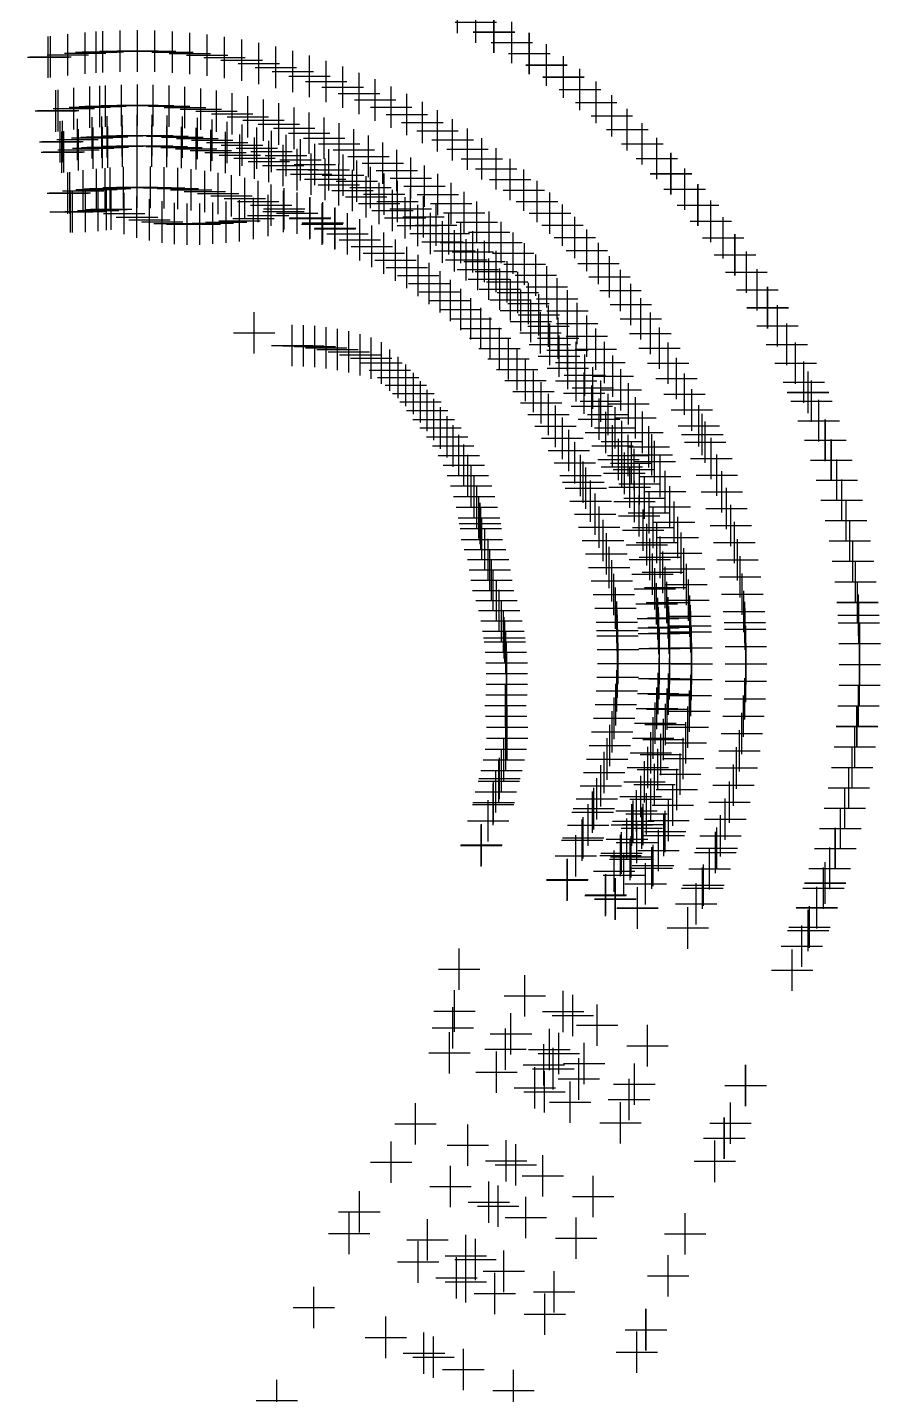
# Model space of a CAD drawing. Header units: metres. Extents: x 107442 to 107761, y 6433710 to 6434563.
# Drawn here: x 107566.4 to 107607.6, y 6434104.7 to 6434170.7 of the extents above; entities that cross this region are included whole.
import ezdxf

# ---------------------------------------------------------------- set-up
doc = ezdxf.new("R2010")
doc.units = ezdxf.units.M
doc.header["$PDMODE"] = 2
doc.header["$PDSIZE"] = 1

msp = doc.modelspace()

# ---------------------------------------------------------------- linework, layer by layer
for p in [(107587.174, 6434171.446, 96.159), (107587.175, 6434171.449, 96.749), (107587.175, 6434171.449, 96.749), (107587.175, 6434171.448, 96.749), (107587.176, 6434171.45, 96.75), (107588.063, 6434170.989, 96.181), (107588.064, 6434170.991, 96.771), (107588.065, 6434170.993, 96.771), (107588.065, 6434170.992, 96.771), (107588.065, 6434170.992, 96.771), (107588.939, 6434170.506, 96.203), (107588.94, 6434170.509, 96.793), (107588.941, 6434170.511, 96.793), (107588.941, 6434170.51, 96.792), (107588.941, 6434170.51, 96.792), (107589.801, 6434169.999, 96.224), (107589.802, 6434170.002, 96.814), (107589.803, 6434170.003, 96.814), (107589.803, 6434170.002, 96.814), (107589.803, 6434170.002, 96.814), (107567.393, 6434169.288, 96.154), (107567.518, 6434169.306, 96.157), (107568.354, 6434169.411, 96.179), (107569.193, 6434169.492, 96.201), (107569.721, 6434169.531, 96.214), (107570.034, 6434169.55, 96.222), (107570.876, 6434169.583, 96.244), (107571.719, 6434169.592, 96.266), (107572.561, 6434169.577, 96.287), (107573.403, 6434169.538, 96.309), (107574.244, 6434169.475, 96.331), (107575.082, 6434169.388, 96.352), (107575.918, 6434169.277, 96.374), (107590.648, 6434169.467, 96.246), (107590.649, 6434169.47, 96.836), (107590.65, 6434169.472, 96.836), (107590.65, 6434169.471, 96.836), (107590.65, 6434169.471, 96.836), (107576.75, 6434169.143, 96.396), (107577.577, 6434168.984, 96.417), (107578.4, 6434168.802, 96.439), (107579.218, 6434168.597, 96.46), (107591.479, 6434168.912, 96.268), (107591.481, 6434168.915, 96.857), (107591.481, 6434168.915, 96.857), (107591.481, 6434168.914, 96.858), (107591.482, 6434168.916, 96.858), (107580.029, 6434168.368, 96.482), (107580.833, 6434168.116, 96.504), (107592.294, 6434168.333, 96.289), (107592.296, 6434168.335, 96.879), (107592.297, 6434168.337, 96.879), (107592.297, 6434168.336, 96.879), (107592.297, 6434168.336, 96.879), (107581.63, 6434167.842, 96.525), (107582.419, 6434167.544, 96.547), (107593.092, 6434167.73, 96.311), (107593.094, 6434167.733, 96.901), (107593.095, 6434167.734, 96.901), (107593.095, 6434167.734, 96.901), (107593.096, 6434167.734, 96.901), (107567.769, 6434166.693, 95.498), (107567.882, 6434166.709, 95.501), (107568.644, 6434166.805, 95.523), (107569.408, 6434166.879, 95.545), (107569.889, 6434166.914, 95.559), (107570.175, 6434166.931, 95.567), (107570.942, 6434166.962, 95.589), (107571.71, 6434166.97, 95.61), (107572.478, 6434166.956, 95.632), (107573.245, 6434166.921, 95.653), (107574.01, 6434166.863, 95.675), (107574.774, 6434166.784, 95.697), (107575.535, 6434166.683, 95.718), (107583.199, 6434167.224, 96.569), (107583.969, 6434166.883, 96.59), (107593.873, 6434167.106, 96.333), (107593.875, 6434167.108, 96.922), (107593.876, 6434167.11, 96.923), (107593.876, 6434167.109, 96.922), (107593.876, 6434167.109, 96.922), (107576.294, 6434166.56, 95.74), (107577.048, 6434166.416, 95.762), (107577.798, 6434166.25, 95.783), (107578.542, 6434166.063, 95.805), (107584.729, 6434166.519, 96.612), (107585.479, 6434166.133, 96.634), (107594.636, 6434166.459, 96.354), (107594.638, 6434166.461, 96.944), (107594.639, 6434166.463, 96.944), (107594.639, 6434166.462, 96.944), (107594.639, 6434166.462, 96.944), (107568.81, 6434165.313, 95.148), (107568.81, 6434165.313, 95.148), (107569.531, 6434165.391, 95.172), (107569.531, 6434165.391, 95.172), (107569.985, 6434165.43, 95.187), (107569.985, 6434165.43, 95.187), (107570.254, 6434165.45, 95.196), (107570.254, 6434165.45, 95.196), (107570.979, 6434165.488, 95.22), (107570.979, 6434165.488, 95.22), (107571.705, 6434165.505, 95.244), (107571.705, 6434165.505, 95.244), (107572.431, 6434165.502, 95.268), (107572.431, 6434165.502, 95.268), (107573.157, 6434165.478, 95.292), (107573.157, 6434165.478, 95.292), (107573.883, 6434165.433, 95.316), (107573.883, 6434165.433, 95.316), (107574.607, 6434165.367, 95.34), (107574.607, 6434165.367, 95.34), (107575.329, 6434165.281, 95.364), (107575.329, 6434165.281, 95.364), (107579.281, 6434165.855, 95.827), (107580.014, 6434165.625, 95.848), (107580.74, 6434165.375, 95.87), (107586.217, 6434165.727, 96.655), (107586.943, 6434165.299, 96.677), (107595.38, 6434165.791, 96.376), (107595.382, 6434165.794, 96.965), (107595.382, 6434165.794, 96.965), (107595.382, 6434165.793, 96.966), (107595.383, 6434165.794, 96.966), (107567.985, 6434165.198, 95.12), (107567.985, 6434165.198, 95.12), (107568.057, 6434164.704, 95.12), (107568.057, 6434164.704, 95.12), (107568.092, 6434165.215, 95.124), (107568.092, 6434165.215, 95.124), (107568.162, 6434164.72, 95.124), (107568.162, 6434164.72, 95.124), (107568.866, 6434164.816, 95.148), (107568.866, 6434164.816, 95.148), (107569.572, 6434164.893, 95.172), (107569.572, 6434164.893, 95.172), (107570.017, 6434164.932, 95.187), (107570.017, 6434164.932, 95.187), (107570.281, 6434164.951, 95.196), (107570.281, 6434164.951, 95.196), (107570.992, 6434164.988, 95.22), (107570.992, 6434164.988, 95.22), (107571.703, 6434165.005, 95.244), (107571.703, 6434165.005, 95.244), (107572.415, 6434165.002, 95.268), (107572.415, 6434165.002, 95.268), (107573.127, 6434164.979, 95.292), (107573.127, 6434164.979, 95.292), (107573.838, 6434164.935, 95.316), (107573.838, 6434164.935, 95.316), (107574.548, 6434164.871, 95.34), (107574.548, 6434164.871, 95.34), (107575.256, 6434164.786, 95.364), (107575.256, 6434164.786, 95.364), (107575.962, 6434164.682, 95.388), (107575.962, 6434164.682, 95.388), (107576.049, 6434165.174, 95.388), (107576.049, 6434165.174, 95.388), (107576.765, 6434165.046, 95.412), (107576.765, 6434165.046, 95.412), (107577.478, 6434164.898, 95.436), (107577.478, 6434164.898, 95.436), (107578.187, 6434164.73, 95.46), (107578.187, 6434164.73, 95.46), (107581.459, 6434165.104, 95.891), (107582.169, 6434164.813, 95.913), (107587.657, 6434164.851, 96.699), (107596.104, 6434165.101, 96.397), (107596.106, 6434165.103, 96.987), (107596.107, 6434165.104, 96.987), (107596.107, 6434165.104, 96.987), (107596.108, 6434165.105, 96.988), (107576.664, 6434164.557, 95.412), (107576.664, 6434164.557, 95.412), (107577.363, 6434164.412, 95.436), (107577.363, 6434164.412, 95.436), (107578.058, 6434164.247, 95.46), (107578.058, 6434164.247, 95.46), (107578.748, 6434164.062, 95.484), (107578.748, 6434164.062, 95.484), (107578.891, 6434164.541, 95.484), (107578.891, 6434164.541, 95.484), (107579.589, 6434164.333, 95.508), (107579.589, 6434164.333, 95.508), (107580.282, 6434164.104, 95.532), (107580.282, 6434164.104, 95.532), (107582.871, 6434164.501, 95.935), (107583.564, 6434164.17, 95.956), (107588.358, 6434164.383, 96.72), (107596.809, 6434164.392, 96.419), (107596.811, 6434164.394, 97.009), (107596.812, 6434164.395, 97.009), (107596.812, 6434164.394, 97.009), (107596.812, 6434164.394, 97.009), (107579.433, 6434163.858, 95.508), (107579.433, 6434163.858, 95.508), (107580.112, 6434163.633, 95.532), (107580.112, 6434163.633, 95.532), (107580.784, 6434163.39, 95.556), (107580.784, 6434163.39, 95.556), (107580.967, 6434163.855, 95.556), (107580.967, 6434163.855, 95.556), (107581.646, 6434163.587, 95.58), (107581.646, 6434163.587, 95.58), (107582.317, 6434163.3, 95.604), (107582.317, 6434163.3, 95.604), (107584.247, 6434163.819, 95.978), (107584.919, 6434163.448, 96), (107589.045, 6434163.895, 96.742), (107589.718, 6434163.387, 96.763), (107597.493, 6434163.662, 96.441), (107597.495, 6434163.665, 97.03), (107597.495, 6434163.665, 97.03), (107597.495, 6434163.664, 97.031), (107597.496, 6434163.665, 97.031), (107568.343, 6434162.724, 95.62), (107568.343, 6434162.724, 95.62), (107568.44, 6434162.739, 95.624), (107568.44, 6434162.739, 95.624), (107569.087, 6434162.828, 95.648), (107569.087, 6434162.828, 95.648), (107569.737, 6434162.9, 95.672), (107569.737, 6434162.9, 95.672), (107570.146, 6434162.936, 95.687), (107570.146, 6434162.936, 95.687), (107570.389, 6434162.954, 95.696), (107570.389, 6434162.954, 95.696), (107571.042, 6434162.989, 95.72), (107571.042, 6434162.989, 95.72), (107571.696, 6434163.005, 95.744), (107571.696, 6434163.005, 95.744), (107572.351, 6434163.003, 95.768), (107572.351, 6434163.003, 95.768), (107573.006, 6434162.982, 95.792), (107573.006, 6434162.982, 95.792), (107573.66, 6434162.943, 95.816), (107573.66, 6434162.943, 95.816), (107574.313, 6434162.885, 95.84), (107574.313, 6434162.885, 95.84), (107574.965, 6434162.808, 95.864), (107574.965, 6434162.808, 95.864), (107575.614, 6434162.712, 95.888), (107575.614, 6434162.712, 95.888), (107581.45, 6434163.127, 95.58), (107581.45, 6434163.127, 95.58), (107582.108, 6434162.846, 95.604), (107582.108, 6434162.846, 95.604), (107582.98, 6434162.993, 95.628), (107582.98, 6434162.993, 95.628), (107583.634, 6434162.668, 95.652), (107583.634, 6434162.668, 95.652), (107585.581, 6434163.059, 96.021), (107586.232, 6434162.651, 96.043), (107590.376, 6434162.861, 96.785), (107598.155, 6434162.913, 96.462), (107598.158, 6434162.916, 97.052), (107598.158, 6434162.916, 97.052), (107598.158, 6434162.915, 97.052), (107598.159, 6434162.917, 97.052), (107570.443, 6434161.944, 95.949), (107576.26, 6434162.598, 95.912), (107576.26, 6434162.598, 95.912), (107576.903, 6434162.465, 95.936), (107576.903, 6434162.465, 95.936), (107577.543, 6434162.314, 95.96), (107577.543, 6434162.314, 95.96), (107578.178, 6434162.145, 95.984), (107578.178, 6434162.145, 95.984), (107578.808, 6434161.958, 96.008), (107578.808, 6434161.958, 96.008), (107582.758, 6434162.545, 95.628), (107582.758, 6434162.545, 95.628), (107583.399, 6434162.226, 95.652), (107583.399, 6434162.226, 95.652), (107584.279, 6434162.323, 95.676), (107584.279, 6434162.323, 95.676), (107584.914, 6434161.961, 95.7), (107584.914, 6434161.961, 95.7), (107586.87, 6434162.224, 96.065), (107591.019, 6434162.316, 96.807), (107598.796, 6434162.146, 96.484), (107598.799, 6434162.148, 97.074), (107598.8, 6434162.149, 97.074), (107598.8, 6434162.148, 97.074), (107598.8, 6434162.148, 97.074), (107568.473, 6434161.826, 95.847), (107568.568, 6434161.826, 95.854), (107569.197, 6434161.842, 95.896), (107569.82, 6434161.887, 95.926), (107570.211, 6434161.93, 95.939), (107571.074, 6434161.733, 96.034), (107571.691, 6434161.568, 96.103), (107572.301, 6434161.431, 96.161), (107572.906, 6434161.328, 96.206), (107575.998, 6434161.325, 96.237), (107576.649, 6434161.389, 96.213), (107577.323, 6434161.491, 96.173), (107578.027, 6434161.636, 96.117), (107578.769, 6434161.838, 96.039), (107579.433, 6434161.752, 96.032), (107579.433, 6434161.752, 96.032), (107580.041, 6434161.499, 96.064), (107580.052, 6434161.529, 96.056), (107580.052, 6434161.529, 96.056), (107580.665, 6434161.288, 96.08), (107580.665, 6434161.288, 96.08), (107584.031, 6434161.889, 95.676), (107584.031, 6434161.889, 95.676), (107584.654, 6434161.533, 95.7), (107584.654, 6434161.533, 95.7), (107585.538, 6434161.58, 95.724), (107585.538, 6434161.58, 95.724), (107587.496, 6434161.779, 96.086), (107588.109, 6434161.317, 96.108), (107591.646, 6434161.752, 96.828), (107599.415, 6434161.361, 96.506), (107599.418, 6434161.362, 97.096), (107599.419, 6434161.364, 97.096), (107599.419, 6434161.363, 97.095), (107599.419, 6434161.363, 97.095), (107573.51, 6434161.259, 96.239), (107574.117, 6434161.225, 96.258), (107574.732, 6434161.228, 96.263), (107575.359, 6434161.269, 96.254), (107580.639, 6434161.227, 96.097), (107581.253, 6434160.992, 96.114), (107581.271, 6434161.029, 96.104), (107581.271, 6434161.029, 96.104), (107581.869, 6434160.754, 96.128), (107581.869, 6434160.754, 96.128), (107585.266, 6434161.16, 95.724), (107585.266, 6434161.16, 95.724), (107585.868, 6434160.769, 95.748), (107585.868, 6434160.769, 95.748), (107586.151, 6434161.181, 95.748), (107586.151, 6434161.181, 95.748), (107586.754, 6434160.765, 95.772), (107586.754, 6434160.765, 95.772), (107588.709, 6434160.837, 96.129), (107592.256, 6434161.171, 96.85), (107582.459, 6434160.461, 96.152), (107582.459, 6434160.461, 96.152), (107583.042, 6434160.151, 96.176), (107583.042, 6434160.151, 96.176), (107586.458, 6434160.362, 95.772), (107586.458, 6434160.362, 95.772), (107587.344, 6434160.332, 95.796), (107587.344, 6434160.332, 95.796), (107589.294, 6434160.34, 96.151), (107592.85, 6434160.573, 96.872), (107600.012, 6434160.558, 96.527), (107600.014, 6434160.559, 97.117), (107600.015, 6434160.56, 97.117), (107600.015, 6434160.56, 97.117), (107600.016, 6434160.561, 97.117), (107583.615, 6434159.824, 96.2), (107583.615, 6434159.824, 96.2), (107584.179, 6434159.482, 96.224), (107584.179, 6434159.482, 96.224), (107587.037, 6434159.937, 95.796), (107587.037, 6434159.937, 95.796), (107587.604, 6434159.496, 95.82), (107587.604, 6434159.496, 95.82), (107587.922, 6434159.881, 95.82), (107587.922, 6434159.881, 95.82), (107588.486, 6434159.415, 95.844), (107588.486, 6434159.415, 95.844), (107589.866, 6434159.827, 96.173), (107593.427, 6434159.958, 96.893), (107593.985, 6434159.327, 96.915), (107600.585, 6434159.738, 96.549), (107600.587, 6434159.74, 97.139), (107600.588, 6434159.741, 97.139), (107600.588, 6434159.741, 97.139), (107600.589, 6434159.741, 97.139), (107584.733, 6434159.123, 96.248), (107584.733, 6434159.123, 96.248), (107585.277, 6434158.748, 96.272), (107585.277, 6434158.748, 96.272), (107588.158, 6434159.038, 95.844), (107588.158, 6434159.038, 95.844), (107589.038, 6434158.932, 95.868), (107589.038, 6434158.932, 95.868), (107590.422, 6434159.298, 96.194), (107590.963, 6434158.753, 96.216), (107594.526, 6434158.68, 96.937), (107601.134, 6434158.903, 96.571), (107601.137, 6434158.905, 97.16), (107601.137, 6434158.905, 97.16), (107601.137, 6434158.904, 97.16), (107601.138, 6434158.905, 97.161), (107585.81, 6434158.357, 96.296), (107585.81, 6434158.357, 96.296), (107588.699, 6434158.565, 95.868), (107588.699, 6434158.565, 95.868), (107589.226, 6434158.076, 95.892), (107589.226, 6434158.076, 95.892), (107589.576, 6434158.433, 95.892), (107589.576, 6434158.433, 95.892), (107591.488, 6434158.192, 96.238), (107595.047, 6434158.018, 96.958), (107601.659, 6434158.052, 96.592), (107601.662, 6434158.053, 97.182), (107601.663, 6434158.054, 97.182), (107601.663, 6434158.054, 97.182), (107601.664, 6434158.054, 97.182), (107586.332, 6434157.952, 96.32), (107586.332, 6434157.952, 96.32), (107586.842, 6434157.531, 96.344), (107586.842, 6434157.531, 96.344), (107589.739, 6434157.572, 95.916), (107589.739, 6434157.572, 95.916), (107590.099, 6434157.919, 95.916), (107590.099, 6434157.919, 95.916), (107590.608, 6434157.391, 95.94), (107590.608, 6434157.391, 95.94), (107591.997, 6434157.617, 96.259), (107595.55, 6434157.342, 96.98), (107587.341, 6434157.096, 96.368), (107587.341, 6434157.096, 96.368), (107590.238, 6434157.054, 95.94), (107590.238, 6434157.054, 95.94), (107591.101, 6434156.847, 95.964), (107591.101, 6434156.847, 95.964), (107592.489, 6434157.028, 96.281), (107602.16, 6434157.186, 96.614), (107602.163, 6434157.188, 97.204), (107602.164, 6434157.188, 97.203), (107602.164, 6434157.188, 97.203), (107602.165, 6434157.189, 97.204), (107587.827, 6434156.647, 96.392), (107587.827, 6434156.647, 96.392), (107588.3, 6434156.184, 96.416), (107588.3, 6434156.184, 96.416), (107590.722, 6434156.521, 95.964), (107590.722, 6434156.521, 95.964), (107591.579, 6434156.29, 95.988), (107591.579, 6434156.29, 95.988), (107592.965, 6434156.425, 96.303), (107596.033, 6434156.651, 97.001), (107602.636, 6434156.307, 96.635), (107602.639, 6434156.308, 97.225), (107602.64, 6434156.309, 97.225), (107602.64, 6434156.309, 97.226), (107602.64, 6434156.309, 97.225), (107577.35, 6434155.978, 97.567), (107579.193, 6434155.361, 97.633), (107579.738, 6434155.348, 97.6), (107588.76, 6434155.707, 96.44), (107588.76, 6434155.707, 96.44), (107591.191, 6434155.975, 95.988), (107591.191, 6434155.975, 95.988), (107591.644, 6434155.415, 96.012), (107591.644, 6434155.415, 96.012), (107592.042, 6434155.719, 96.012), (107592.042, 6434155.719, 96.012), (107593.423, 6434155.808, 96.324), (107596.496, 6434155.947, 97.023), (107603.087, 6434155.414, 96.657), (107603.089, 6434155.415, 97.247), (107603.09, 6434155.416, 97.247), (107603.09, 6434155.416, 97.247), (107603.091, 6434155.416, 97.247), (107580.285, 6434155.31, 97.569), (107580.833, 6434155.248, 97.539), (107581.38, 6434155.161, 97.511), (107581.925, 6434155.049, 97.485), (107582.468, 6434154.911, 97.461), (107583.005, 6434154.748, 97.439), (107589.206, 6434155.217, 96.464), (107589.206, 6434155.217, 96.464), (107589.638, 6434154.714, 96.488), (107589.638, 6434154.714, 96.488), (107592.082, 6434154.842, 96.036), (107592.082, 6434154.842, 96.036), (107592.487, 6434155.134, 96.036), (107592.487, 6434155.134, 96.036), (107593.863, 6434155.179, 96.346), (107596.939, 6434155.23, 97.045), (107583.501, 6434154.515, 97.433), (107583.908, 6434154.17, 97.459), (107590.056, 6434154.199, 96.512), (107590.056, 6434154.199, 96.512), (107592.502, 6434154.257, 96.06), (107592.502, 6434154.257, 96.06), (107592.916, 6434154.537, 96.06), (107592.916, 6434154.537, 96.06), (107594.285, 6434154.538, 96.368), (107597.361, 6434154.5, 97.066), (107603.511, 6434154.509, 96.679), (107603.514, 6434154.51, 97.269), (107603.515, 6434154.511, 97.268), (107603.515, 6434154.511, 97.268), (107603.516, 6434154.511, 97.269), (107584.304, 6434153.812, 97.486), (107584.683, 6434153.436, 97.516), (107590.459, 6434153.672, 96.536), (107590.459, 6434153.672, 96.536), (107592.907, 6434153.659, 96.084), (107592.907, 6434153.659, 96.084), (107593.328, 6434153.928, 96.084), (107593.328, 6434153.928, 96.084), (107594.688, 6434153.884, 96.389), (107597.762, 6434153.759, 97.088), (107603.91, 6434153.592, 96.7), (107603.913, 6434153.593, 97.29), (107603.914, 6434153.594, 97.29), (107603.914, 6434153.594, 97.29), (107603.915, 6434153.594, 97.29), (107585.044, 6434153.043, 97.547), (107590.847, 6434153.134, 96.56), (107590.847, 6434153.134, 96.56), (107593.294, 6434153.05, 96.108), (107593.294, 6434153.05, 96.108), (107593.723, 6434153.307, 96.108), (107593.723, 6434153.307, 96.108), (107595.073, 6434153.219, 96.411), (107598.142, 6434153.006, 97.11), (107604.114, 6434153.095, 96.712), (107604.116, 6434153.096, 97.302), (107604.117, 6434153.096, 97.302), (107604.117, 6434153.096, 97.302), (107604.118, 6434153.097, 97.302), (107585.387, 6434152.635, 97.58), (107585.713, 6434152.213, 97.616), (107591.22, 6434152.584, 96.584), (107591.22, 6434152.584, 96.584), (107593.663, 6434152.431, 96.132), (107593.663, 6434152.431, 96.132), (107594.099, 6434152.675, 96.132), (107594.099, 6434152.675, 96.132), (107594.458, 6434152.032, 96.156), (107594.458, 6434152.032, 96.156), (107595.438, 6434152.544, 96.432), (107598.5, 6434152.243, 97.131), (107604.283, 6434152.664, 96.722), (107604.286, 6434152.665, 97.312), (107604.286, 6434152.665, 97.312), (107604.286, 6434152.665, 97.312), (107604.287, 6434152.666, 97.312), (107586.026, 6434151.784, 97.651), (107586.362, 6434151.373, 97.675), (107591.577, 6434152.024, 96.608), (107591.577, 6434152.024, 96.608), (107591.918, 6434151.454, 96.632), (107591.918, 6434151.454, 96.632), (107594.015, 6434151.8, 96.156), (107594.015, 6434151.8, 96.156), (107594.798, 6434151.379, 96.18), (107594.798, 6434151.379, 96.18), (107595.784, 6434151.859, 96.454), (107598.836, 6434151.471, 97.153), (107604.629, 6434151.726, 96.744), (107604.631, 6434151.727, 97.334), (107604.632, 6434151.727, 97.334), (107604.632, 6434151.727, 97.334), (107604.633, 6434151.727, 97.334), (107586.676, 6434150.946, 97.702), (107592.243, 6434150.874, 96.656), (107592.243, 6434150.874, 96.656), (107594.349, 6434151.16, 96.18), (107594.349, 6434151.16, 96.18), (107595.12, 6434150.716, 96.204), (107595.12, 6434150.716, 96.204), (107596.11, 6434151.163, 96.476), (107599.007, 6434151.052, 97.165), (107604.947, 6434150.778, 96.766), (107604.95, 6434150.779, 97.356), (107604.951, 6434150.779, 97.356), (107604.951, 6434150.779, 97.356), (107604.952, 6434150.779, 97.356), (107586.969, 6434150.504, 97.732), (107592.551, 6434150.284, 96.68), (107592.551, 6434150.284, 96.68), (107594.664, 6434150.51, 96.204), (107594.664, 6434150.51, 96.204), (107596.417, 6434150.459, 96.497), (107596.573, 6434150.078, 96.509), (107599.15, 6434150.688, 97.175), (107587.24, 6434150.048, 97.764), (107587.489, 6434149.58, 97.799), (107592.842, 6434149.686, 96.704), (107592.842, 6434149.686, 96.704), (107594.961, 6434149.851, 96.228), (107594.961, 6434149.851, 96.228), (107595.113, 6434149.493, 96.241), (107595.113, 6434149.493, 96.241), (107595.422, 6434150.044, 96.228), (107595.422, 6434150.044, 96.228), (107595.577, 6434149.679, 96.241), (107595.577, 6434149.679, 96.241), (107596.703, 6434149.747, 96.519), (107599.441, 6434149.898, 97.197), (107605.239, 6434149.821, 96.789), (107605.242, 6434149.822, 97.379), (107605.243, 6434149.823, 97.379), (107605.243, 6434149.823, 97.379), (107605.244, 6434149.823, 97.379), (107587.675, 6434149.079, 97.848), (107593.116, 6434149.079, 96.728), (107593.116, 6434149.079, 96.728), (107593.256, 6434148.75, 96.741), (107593.256, 6434148.75, 96.741), (107595.239, 6434149.183, 96.252), (107595.239, 6434149.183, 96.252), (107595.706, 6434149.363, 96.252), (107595.706, 6434149.363, 96.252), (107596.968, 6434149.026, 96.541), (107599.71, 6434149.099, 97.219), (107605.503, 6434148.857, 96.812), (107605.506, 6434148.858, 97.402), (107605.507, 6434148.858, 97.402), (107605.507, 6434148.858, 97.402), (107605.508, 6434148.858, 97.402), (107587.839, 6434148.572, 97.898), (107593.373, 6434148.465, 96.752), (107593.373, 6434148.465, 96.752), (107595.497, 6434148.508, 96.276), (107595.497, 6434148.508, 96.276), (107595.968, 6434148.674, 96.276), (107595.968, 6434148.674, 96.276), (107597.213, 6434148.298, 96.563), (107599.956, 6434148.293, 97.241), (107587.984, 6434148.061, 97.95), (107588.109, 6434147.547, 98.002), (107593.611, 6434147.843, 96.776), (107593.611, 6434147.843, 96.776), (107595.734, 6434147.824, 96.3), (107595.734, 6434147.824, 96.3), (107596.21, 6434147.977, 96.3), (107596.21, 6434147.977, 96.3), (107597.437, 6434147.564, 96.586), (107600.179, 6434147.48, 97.264), (107605.74, 6434147.885, 96.835), (107605.743, 6434147.886, 97.425), (107605.744, 6434147.886, 97.425), (107605.744, 6434147.886, 97.425), (107605.745, 6434147.887, 97.425), (107588.216, 6434147.031, 98.056), (107588.265, 6434146.753, 98.085), (107593.83, 6434147.213, 96.8), (107593.83, 6434147.213, 96.8), (107595.95, 6434147.133, 96.324), (107595.95, 6434147.133, 96.324), (107596.431, 6434147.272, 96.324), (107596.431, 6434147.272, 96.324), (107597.64, 6434146.823, 96.609), (107605.949, 6434146.907, 96.859), (107605.951, 6434146.908, 97.449), (107605.952, 6434146.908, 97.448), (107605.952, 6434146.908, 97.448), (107605.953, 6434146.908, 97.449), (107588.303, 6434146.514, 98.11), (107594.029, 6434146.578, 96.824), (107594.029, 6434146.578, 96.824), (107596.146, 6434146.437, 96.348), (107596.146, 6434146.437, 96.348), (107596.63, 6434146.562, 96.348), (107596.63, 6434146.562, 96.348), (107600.378, 6434146.661, 97.288), (107588.355, 6434145.991, 98.169), (107588.505, 6434145.506, 98.198), (107594.209, 6434145.936, 96.848), (107594.209, 6434145.936, 96.848), (107596.32, 6434145.734, 96.372), (107596.32, 6434145.734, 96.372), (107596.807, 6434145.845, 96.372), (107596.807, 6434145.845, 96.372), (107597.821, 6434146.077, 96.632), (107600.554, 6434145.837, 97.311), (107606.129, 6434145.924, 96.883), (107606.132, 6434145.924, 97.473), (107606.133, 6434145.925, 97.472), (107606.133, 6434145.925, 97.472), (107606.134, 6434145.925, 97.473), (107588.654, 6434145.022, 98.223), (107594.37, 6434145.289, 96.872), (107594.37, 6434145.289, 96.872), (107596.472, 6434145.026, 96.396), (107596.472, 6434145.026, 96.396), (107596.962, 6434145.124, 96.396), (107596.962, 6434145.124, 96.396), (107597.982, 6434145.326, 96.656), (107600.706, 6434145.008, 97.335), (107606.282, 6434144.936, 96.907), (107606.285, 6434144.936, 97.497), (107606.286, 6434144.936, 97.497), (107606.286, 6434144.936, 97.497), (107606.287, 6434144.936, 97.497), (107588.739, 6434144.521, 98.261), (107594.51, 6434144.637, 96.896), (107594.51, 6434144.637, 96.896), (107596.603, 6434144.314, 96.42), (107596.603, 6434144.314, 96.42), (107597.096, 6434144.398, 96.42), (107597.096, 6434144.398, 96.42), (107598.121, 6434144.571, 96.68), (107600.835, 6434144.175, 97.36), (107588.823, 6434144.022, 98.295), (107588.904, 6434143.524, 98.325), (107594.631, 6434143.981, 96.92), (107594.631, 6434143.981, 96.92), (107596.712, 6434143.599, 96.444), (107596.712, 6434143.599, 96.444), (107597.207, 6434143.668, 96.444), (107597.207, 6434143.668, 96.444), (107598.238, 6434143.812, 96.704), (107606.406, 6434143.943, 96.932), (107606.409, 6434143.944, 97.522), (107606.41, 6434143.944, 97.521), (107606.41, 6434143.944, 97.521), (107606.411, 6434143.944, 97.522), (107589.056, 6434143.039, 98.333), (107594.732, 6434143.322, 96.944), (107594.732, 6434143.322, 96.944), (107596.8, 6434142.88, 96.468), (107596.8, 6434142.88, 96.468), (107597.297, 6434142.935, 96.468), (107597.297, 6434142.935, 96.468), (107598.333, 6434143.05, 96.729), (107600.939, 6434143.338, 97.384), (107606.502, 6434142.948, 96.957), (107606.505, 6434142.948, 97.547), (107606.506, 6434142.948, 97.546), (107606.506, 6434142.948, 97.546), (107606.507, 6434142.949, 97.547), (107589.189, 6434142.547, 98.343), (107594.812, 6434142.66, 96.968), (107594.812, 6434142.66, 96.968), (107596.865, 6434142.159, 96.492), (107596.865, 6434142.159, 96.492), (107597.364, 6434142.2, 96.492), (107597.364, 6434142.2, 96.492), (107598.407, 6434142.285, 96.754), (107601.02, 6434142.499, 97.409), (107606.547, 6434142.327, 96.972), (107606.55, 6434142.327, 97.562), (107606.551, 6434142.327, 97.562), (107606.551, 6434142.327, 97.562), (107606.552, 6434142.327, 97.562), (107589.301, 6434142.05, 98.354), (107589.393, 6434141.548, 98.366), (107594.872, 6434141.996, 96.992), (107594.872, 6434141.996, 96.992), (107594.899, 6434141.582, 97.007), (107594.899, 6434141.582, 97.007), (107596.895, 6434141.709, 96.507), (107596.895, 6434141.709, 96.507), (107597.394, 6434141.741, 96.507), (107597.394, 6434141.741, 96.507), (107597.408, 6434141.463, 96.516), (107597.408, 6434141.463, 96.516), (107598.441, 6434141.808, 96.769), (107598.458, 6434141.519, 96.779), (107601.058, 6434141.976, 97.425), (107601.077, 6434141.658, 97.434), (107606.569, 6434141.95, 96.982), (107606.572, 6434141.951, 97.572), (107606.573, 6434141.951, 97.572), (107606.573, 6434141.951, 97.572), (107606.574, 6434141.951, 97.572), (107589.44, 6434141.232, 98.374), (107589.465, 6434141.041, 98.38), (107594.912, 6434141.331, 97.016), (107594.912, 6434141.331, 97.016), (107596.909, 6434141.437, 96.516), (107596.909, 6434141.437, 96.516), (107601.11, 6434140.816, 97.46), (107606.608, 6434140.951, 97.007), (107606.611, 6434140.951, 97.597), (107606.612, 6434140.951, 97.597), (107606.612, 6434140.951, 97.597), (107606.613, 6434140.951, 97.597), (107589.518, 6434140.532, 98.394), (107594.932, 6434140.665, 97.04), (107594.932, 6434140.665, 97.04), (107596.932, 6434140.714, 96.54), (107596.932, 6434140.714, 96.54), (107597.431, 6434140.726, 96.54), (107597.431, 6434140.726, 96.54), (107598.488, 6434140.752, 96.804), (107589.552, 6434140.02, 98.41), (107589.567, 6434139.507, 98.426), (107594.934, 6434139.998, 97.064), (107594.934, 6434139.998, 97.064), (107596.934, 6434139.99, 96.564), (107596.934, 6434139.99, 96.564), (107597.434, 6434139.988, 96.564), (107597.434, 6434139.988, 96.564), (107598.496, 6434139.984, 96.83), (107601.118, 6434139.973, 97.485), (107606.618, 6434139.951, 97.033), (107606.621, 6434139.951, 97.623), (107606.622, 6434139.951, 97.622), (107606.622, 6434139.951, 97.622), (107606.623, 6434139.951, 97.623), (107589.563, 6434138.993, 98.444), (107594.916, 6434139.333, 97.088), (107594.916, 6434139.333, 97.088), (107596.915, 6434139.267, 96.588), (107596.915, 6434139.267, 96.588), (107597.415, 6434139.251, 96.588), (107597.415, 6434139.251, 96.588), (107598.482, 6434139.216, 96.855), (107601.103, 6434139.131, 97.51), (107606.6, 6434138.951, 97.058), (107606.603, 6434138.951, 97.648), (107606.604, 6434138.951, 97.648), (107606.604, 6434138.951, 97.648), (107606.605, 6434138.951, 97.648), (107589.541, 6434138.48, 98.462), (107594.88, 6434138.668, 97.112), (107594.88, 6434138.668, 97.112), (107596.876, 6434138.545, 96.612), (107596.876, 6434138.545, 96.612), (107597.375, 6434138.515, 96.612), (107597.375, 6434138.515, 96.612), (107598.446, 6434138.449, 96.88), (107601.063, 6434138.289, 97.536), (107589.501, 6434137.967, 98.481), (107594.824, 6434138.004, 97.136), (107594.824, 6434138.004, 97.136), (107596.816, 6434137.825, 96.636), (107596.816, 6434137.825, 96.636), (107597.314, 6434137.78, 96.636), (107597.314, 6434137.78, 96.636), (107598.388, 6434137.683, 96.906), (107606.553, 6434137.953, 97.083), (107606.556, 6434137.952, 97.673), (107606.557, 6434137.952, 97.673), (107606.557, 6434137.952, 97.673), (107606.558, 6434137.952, 97.673), (107589.525, 6434137.443, 98.481), (107589.577, 6434136.909, 98.469), (107594.75, 6434137.343, 97.16), (107594.75, 6434137.343, 97.16), (107596.736, 6434137.107, 96.66), (107596.736, 6434137.107, 96.66), (107597.232, 6434137.048, 96.66), (107597.232, 6434137.048, 96.66), (107598.308, 6434136.92, 96.931), (107601, 6434137.448, 97.561), (107606.478, 6434136.956, 97.109), (107606.481, 6434136.955, 97.699), (107606.482, 6434136.955, 97.698), (107606.482, 6434136.955, 97.698), (107606.483, 6434136.955, 97.699), (107589.578, 6434136.376, 98.466), (107594.656, 6434136.684, 97.184), (107594.656, 6434136.684, 97.184), (107596.635, 6434136.391, 96.684), (107596.635, 6434136.391, 96.684), (107597.129, 6434136.318, 96.684), (107597.129, 6434136.318, 96.684), (107600.912, 6434136.61, 97.586), (107589.51, 6434135.854, 98.478), (107594.544, 6434136.028, 97.208), (107594.544, 6434136.028, 97.208), (107596.514, 6434135.679, 96.708), (107596.514, 6434135.679, 96.708), (107597.006, 6434135.592, 96.708), (107597.006, 6434135.592, 96.708), (107598.207, 6434136.159, 96.956), (107600.801, 6434135.775, 97.612), (107606.374, 6434135.961, 97.134), (107606.377, 6434135.961, 97.724), (107606.378, 6434135.96, 97.724), (107606.378, 6434135.96, 97.724), (107606.379, 6434135.96, 97.724), (107589.419, 6434135.335, 98.491), (107594.414, 6434135.376, 97.232), (107594.414, 6434135.376, 97.232), (107596.372, 6434134.971, 96.732), (107596.372, 6434134.971, 96.732), (107596.862, 6434134.869, 96.732), (107596.862, 6434134.869, 96.732), (107598.084, 6434135.401, 96.982), (107600.666, 6434134.943, 97.637), (107606.242, 6434134.97, 97.159), (107606.245, 6434134.969, 97.749), (107606.246, 6434134.969, 97.749), (107606.246, 6434134.969, 97.749), (107606.246, 6434134.969, 97.749), (107589.171, 6434134.308, 98.522), (107589.208, 6434134.441, 98.518), (107589.208, 6434134.441, 98.518), (107589.208, 6434134.441, 98.517), (107589.208, 6434134.44, 98.518), (107589.208, 6434134.44, 98.518), (107589.305, 6434134.819, 98.505), (107594.264, 6434134.728, 97.256), (107594.264, 6434134.728, 97.256), (107596.211, 6434134.267, 96.756), (107596.211, 6434134.267, 96.756), (107597.939, 6434134.646, 97.007), (107589.029, 6434133.798, 98.537), (107594.097, 6434134.084, 97.28), (107594.097, 6434134.084, 97.28), (107596.029, 6434133.568, 96.78), (107596.029, 6434133.568, 96.78), (107596.697, 6434134.151, 96.756), (107596.697, 6434134.151, 96.756), (107597.772, 6434133.897, 97.032), (107600.507, 6434134.115, 97.662), (107606.081, 6434133.983, 97.185), (107606.084, 6434133.982, 97.775), (107606.085, 6434133.982, 97.774), (107606.085, 6434133.982, 97.774), (107606.086, 6434133.982, 97.775), (107588.903, 6434133.178, 98.538), (107588.924, 6434133.271, 98.538), (107593.761, 6434132.977, 97.322), (107593.761, 6434132.977, 97.322), (107593.761, 6434132.977, 97.322), (107593.761, 6434132.977, 97.322), (107593.762, 6434132.978, 97.322), (107593.762, 6434132.978, 97.322), (107593.762, 6434132.978, 97.322), (107593.762, 6434132.978, 97.322), (107593.911, 6434133.446, 97.304), (107593.911, 6434133.446, 97.304), (107595.827, 6434132.875, 96.804), (107595.827, 6434132.875, 96.804), (107596.512, 6434133.439, 96.78), (107596.512, 6434133.439, 96.78), (107597.585, 6434133.152, 97.058), (107600.324, 6434133.292, 97.688), (107605.892, 6434133.001, 97.21), (107605.895, 6434133, 97.8), (107605.896, 6434133, 97.8), (107605.896, 6434133, 97.8), (107605.897, 6434133, 97.8), (107588.656, 6434132.391, 98.541), (107593.707, 6434132.814, 97.328), (107593.707, 6434132.814, 97.328), (107595.665, 6434132.365, 96.822), (107595.665, 6434132.365, 96.822), (107595.665, 6434132.365, 96.822), (107595.665, 6434132.365, 96.822), (107595.666, 6434132.367, 96.822), (107595.666, 6434132.367, 96.822), (107595.666, 6434132.366, 96.822), (107595.666, 6434132.366, 96.822), (107596.141, 6434132.212, 96.822), (107596.141, 6434132.212, 96.822), (107596.141, 6434132.212, 96.822), (107596.141, 6434132.212, 96.822), (107596.142, 6434132.214, 96.822), (107596.142, 6434132.214, 96.822), (107596.142, 6434132.213, 96.822), (107596.142, 6434132.213, 96.822), (107596.307, 6434132.732, 96.804), (107596.307, 6434132.732, 96.804), (107597.376, 6434132.413, 97.083), (107600.118, 6434132.475, 97.713), (107593.246, 6434131.568, 97.376), (107593.246, 6434131.568, 97.376), (107593.485, 6434132.187, 97.352), (107593.485, 6434132.187, 97.352), (107595.606, 6434132.188, 96.828), (107595.606, 6434132.188, 96.828), (107596.081, 6434132.031, 96.828), (107596.081, 6434132.031, 96.828), (107597.146, 6434131.68, 97.108), (107597.208, 6434131.871, 97.102), (107597.208, 6434131.87, 97.102), (107597.208, 6434131.87, 97.102), (107599.889, 6434131.664, 97.739), (107605.676, 6434132.025, 97.235), (107605.679, 6434132.024, 97.825), (107605.68, 6434132.024, 97.825), (107605.68, 6434132.024, 97.825), (107605.681, 6434132.023, 97.825), (107588.322, 6434131.189, 98.545), (107588.322, 6434131.189, 98.545), (107588.339, 6434131.232, 98.545), (107588.339, 6434131.232, 98.545), (107593.202, 6434131.458, 97.38), (107593.202, 6434131.458, 97.38), (107595.366, 6434131.507, 96.852), (107595.366, 6434131.507, 96.852), (107595.837, 6434131.337, 96.852), (107595.837, 6434131.337, 96.852), (107596.895, 6434130.955, 97.133), (107599.704, 6434131.067, 97.757), (107599.704, 6434131.067, 97.757), (107599.705, 6434131.069, 97.757), (107605.432, 6434131.055, 97.261), (107605.434, 6434131.054, 97.851), (107605.435, 6434131.054, 97.85), (107605.435, 6434131.054, 97.85), (107605.436, 6434131.054, 97.851), (107592.893, 6434130.696, 97.4), (107592.893, 6434130.696, 97.4), (107595.059, 6434130.715, 96.88), (107595.059, 6434130.715, 96.88), (107595.107, 6434130.834, 96.876), (107595.107, 6434130.834, 96.876), (107595.523, 6434130.529, 96.88), (107595.523, 6434130.529, 96.88), (107595.572, 6434130.651, 96.876), (107595.572, 6434130.651, 96.876), (107596.624, 6434130.236, 97.159), (107599.636, 6434130.86, 97.764), (107594.75, 6434129.953, 96.9), (107594.75, 6434129.953, 96.9), (107595.214, 6434129.768, 96.9), (107595.214, 6434129.768, 96.9), (107596.573, 6434130.109, 97.163), (107599.361, 6434130.063, 97.789), (107605.16, 6434130.093, 97.286), (107605.162, 6434130.092, 97.876), (107605.163, 6434130.091, 97.876), (107605.163, 6434130.091, 97.876), (107605.164, 6434130.091, 97.876), (107592.473, 6434129.529, 97.427), (107592.473, 6434129.529, 97.427), (107592.485, 6434129.559, 97.427), (107592.485, 6434129.559, 97.427), (107592.485, 6434129.559, 97.427), (107592.485, 6434129.559, 97.427), (107596.268, 6434129.346, 97.184), (107599.008, 6434129.135, 97.819), (107599.063, 6434129.275, 97.814), (107604.86, 6434129.138, 97.311), (107604.863, 6434129.138, 97.901), (107604.864, 6434129.137, 97.901), (107604.864, 6434129.137, 97.901), (107604.865, 6434129.137, 97.901), (107604.94, 6434129.385, 97.305), (107604.941, 6434129.387, 97.305), (107604.941, 6434129.386, 97.305), (107604.943, 6434129.385, 97.895), (107604.943, 6434129.385, 97.895), (107604.944, 6434129.386, 97.895), (107604.944, 6434129.385, 97.894), (107604.944, 6434129.385, 97.894), (107604.944, 6434129.385, 97.894), (107604.944, 6434129.385, 97.894), (107604.944, 6434129.384, 97.894), (107604.944, 6434129.384, 97.894), (107604.945, 6434129.385, 97.894), (107604.945, 6434129.385, 97.894), (107604.945, 6434129.384, 97.895), (107604.945, 6434129.384, 97.895), (107604.945, 6434129.383, 97.895), (107604.945, 6434129.383, 97.895), (107604.946, 6434129.385, 97.895), (107594.33, 6434128.786, 96.927), (107594.33, 6434128.786, 96.927), (107594.34, 6434128.811, 96.927), (107594.34, 6434128.811, 96.927), (107594.34, 6434128.811, 96.927), (107594.34, 6434128.811, 96.927), (107594.794, 6434128.6, 96.927), (107594.794, 6434128.6, 96.927), (107594.804, 6434128.624, 96.927), (107594.804, 6434128.624, 96.927), (107594.804, 6434128.624, 96.927), (107594.804, 6434128.624, 96.927), (107598.703, 6434128.372, 97.839), (107595.869, 6434128.17, 97.217), (107595.877, 6434128.191, 97.217), (107604.534, 6434128.193, 97.336), (107604.537, 6434128.192, 97.926), (107604.537, 6434128.192, 97.926), (107604.537, 6434128.192, 97.926), (107604.538, 6434128.192, 97.927), (107598.309, 6434127.21, 97.872), (107598.309, 6434127.21, 97.872), (107604.115, 6434127.092, 97.366), (107604.117, 6434127.091, 97.956), (107604.118, 6434127.091, 97.956), (107604.118, 6434127.091, 97.956), (107604.119, 6434127.091, 97.956), (107604.18, 6434127.258, 97.362), (107604.183, 6434127.257, 97.952), (107604.184, 6434127.256, 97.951), (107604.184, 6434127.256, 97.951), (107604.185, 6434127.256, 97.952), (107603.809, 6434126.329, 97.387), (107603.812, 6434126.328, 97.977), (107603.813, 6434126.328, 97.976), (107603.813, 6434126.328, 97.976), (107603.814, 6434126.327, 97.977), (107587.256, 6434125.214, 98.417), (107603.348, 6434125.177, 97.418), (107603.349, 6434125.178, 97.418), (107603.352, 6434125.177, 98.008), (107603.352, 6434125.177, 98.008), (107603.352, 6434125.176, 98.008), (107603.352, 6434125.176, 98.008), (107603.352, 6434125.176, 98.008), (107603.352, 6434125.176, 98.008), (107603.352, 6434125.176, 98.008), (107603.352, 6434125.176, 98.008), (107603.353, 6434125.176, 98.008), (107603.353, 6434125.176, 98.008), (107603.353, 6434125.175, 98.008), (107603.353, 6434125.175, 98.008), (107590.435, 6434123.926, 97.56), (107590.435, 6434123.926, 97.56), (107587.037, 6434123.198, 98.338), (107592.288, 6434123.174, 97.06), (107592.288, 6434123.174, 97.06), (107592.752, 6434122.987, 97.06), (107592.752, 6434122.987, 97.06), (107586.946, 6434122.387, 98.307), (107593.931, 6434122.509, 97.378), (107589.762, 6434122.09, 97.603), (107589.762, 6434122.09, 97.603), (107586.786, 6434121.172, 98.261), (107589.491, 6434121.353, 97.62), (107589.491, 6434121.353, 97.62), (107591.615, 6434121.338, 97.103), (107591.615, 6434121.338, 97.103), (107592.078, 6434121.149, 97.103), (107592.078, 6434121.149, 97.103), (107596.361, 6434121.523, 98.033), (107591.344, 6434120.6, 97.12), (107591.344, 6434120.6, 97.12), (107591.807, 6434120.412, 97.12), (107591.807, 6434120.412, 97.12), (107593.293, 6434120.656, 97.43), (107589.061, 6434120.244, 97.647), (107589.061, 6434120.244, 97.647), (107593.036, 6434119.913, 97.452), (107595.722, 6434119.669, 98.086), (107590.912, 6434119.488, 97.147), (107590.912, 6434119.488, 97.147), (107591.375, 6434119.299, 97.147), (107591.375, 6434119.299, 97.147), (107601.1, 6434119.603, 97.571), (107601.102, 6434119.601, 98.161), (107601.103, 6434119.601, 98.161), (107601.103, 6434119.601, 98.161), (107601.104, 6434119.601, 98.161), (107592.623, 6434118.789, 97.484), (107595.465, 6434118.926, 98.107), (107585.154, 6434117.744, 98.413), (107595.051, 6434117.798, 98.139), (107600.362, 6434117.783, 97.621), (107600.365, 6434117.782, 98.211), (107600.366, 6434117.782, 98.211), (107600.366, 6434117.782, 98.211), (107600.367, 6434117.781, 98.211), (107600.067, 6434117.056, 97.641), (107600.069, 6434117.055, 98.231), (107600.07, 6434117.055, 98.231), (107600.07, 6434117.055, 98.231), (107600.071, 6434117.054, 98.231), (107587.683, 6434116.711, 97.73), (107587.683, 6434116.711, 97.73), (107583.969, 6434115.896, 98.553), (107589.534, 6434115.955, 97.23), (107589.534, 6434115.955, 97.23), (107589.997, 6434115.766, 97.23), (107589.997, 6434115.766, 97.23), (107599.611, 6434115.936, 97.672), (107599.614, 6434115.935, 98.262), (107599.615, 6434115.935, 98.262), (107599.615, 6434115.935, 98.262), (107599.616, 6434115.934, 98.262), (107591.307, 6434115.232, 97.584), (107586.835, 6434114.719, 97.778), (107586.835, 6434114.719, 97.778), (107588.685, 6434113.959, 97.278), (107588.685, 6434113.959, 97.278), (107589.148, 6434113.769, 97.278), (107589.148, 6434113.769, 97.278), (107593.735, 6434114.241, 98.239), (107582.435, 6434113.487, 98.731), (107590.485, 6434113.219, 97.64), (107581.94, 6434112.446, 98.768), (107598.178, 6434112.426, 97.769), (107598.181, 6434112.425, 98.359), (107598.182, 6434112.425, 98.359), (107598.182, 6434112.425, 98.359), (107598.183, 6434112.424, 98.359), (107585.73, 6434112.134, 97.84), (107585.73, 6434112.134, 97.84), (107592.911, 6434112.223, 98.295), (107585.275, 6434111.07, 97.866), (107585.275, 6434111.07, 97.866), (107587.58, 6434111.374, 97.34), (107587.58, 6434111.374, 97.34), (107588.043, 6434111.184, 97.34), (107588.043, 6434111.184, 97.34), (107589.417, 6434110.619, 97.712), (107587.124, 6434110.307, 97.366), (107587.124, 6434110.307, 97.366), (107587.586, 6434110.116, 97.366), (107587.586, 6434110.116, 97.366), (107597.351, 6434110.4, 97.825), (107597.354, 6434110.399, 98.415), (107597.355, 6434110.398, 98.415), (107597.355, 6434110.398, 98.415), (107597.356, 6434110.398, 98.415), (107588.975, 6434109.543, 97.742), (107591.843, 6434109.623, 98.367), (107580.238, 6434108.869, 98.893), (107591.399, 6434108.543, 98.397), (107596.283, 6434107.799, 97.897), (107596.286, 6434107.798, 98.487), (107596.287, 6434107.798, 98.487), (107596.287, 6434107.798, 98.487), (107596.288, 6434107.798, 98.487), (107583.71, 6434107.428, 97.954), (107583.71, 6434107.428, 97.954), (107585.558, 6434106.661, 97.454), (107585.558, 6434106.661, 97.454), (107586.019, 6434106.47, 97.454), (107586.019, 6434106.47, 97.454), (107595.836, 6434106.712, 97.927), (107595.839, 6434106.71, 98.517), (107595.84, 6434106.71, 98.517), (107595.84, 6434106.71, 98.517), (107595.841, 6434106.71, 98.517), (107587.46, 6434105.872, 97.844), (107589.882, 6434104.866, 98.499), (107578.448, 6434104.376, 98.965)]:
    msp.add_point(p)

doc.saveas('drawing.dxf')
